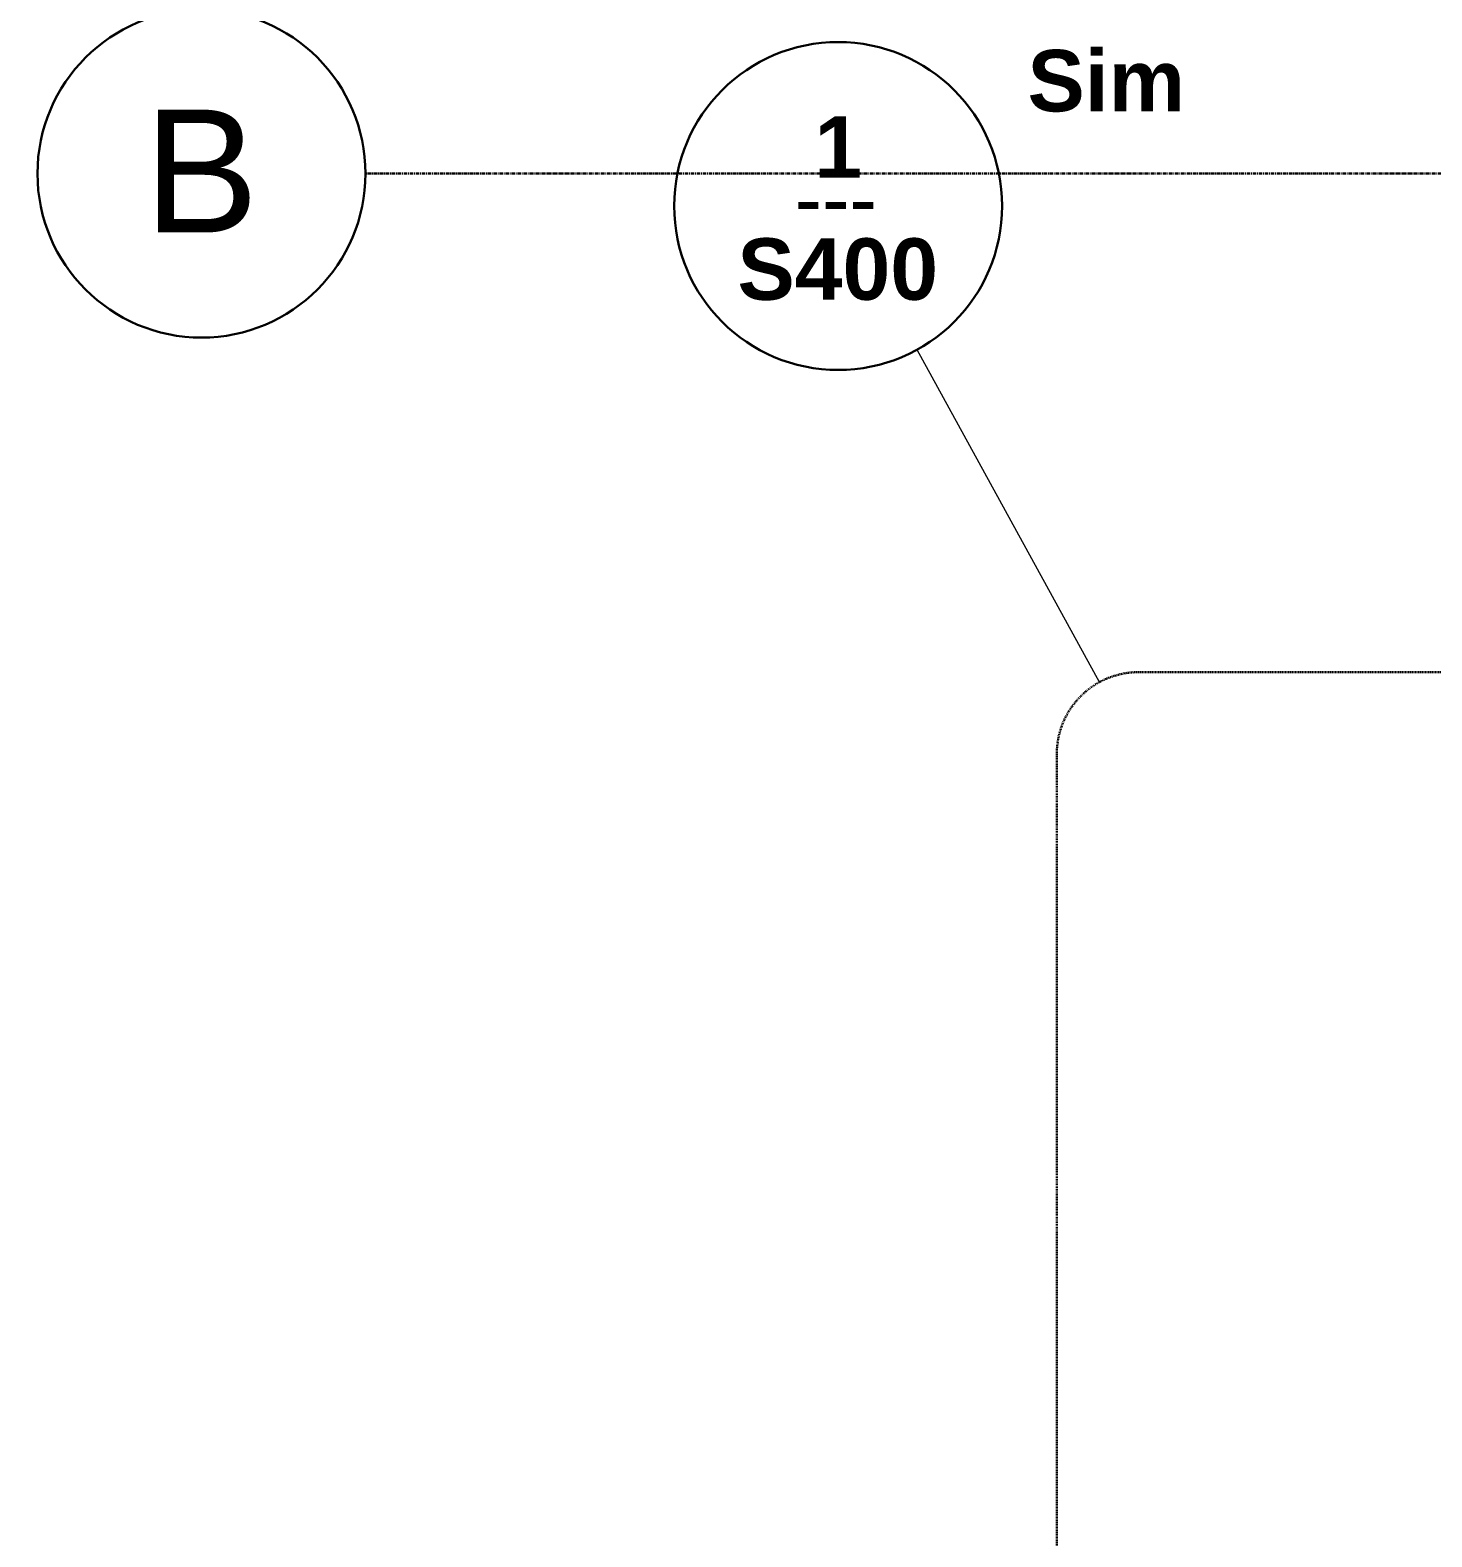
# Model space of a CAD drawing. Header units: inches. Extents: x -4126 to 627, y 9773 to 12338.
# Drawn here: x -4126 to -3920.9, y 11335.6 to 11556.2 of the extents above; entities that cross this region are included whole.
import ezdxf

# ---------------------------------------------------------------- set-up
doc = ezdxf.new("R2010")
doc.units = ezdxf.units.IN
doc.header["$MEASUREMENT"] = 0
doc.linetypes.add('Dash Dot 3_16_', pattern=[0.3125, 0.1875, -0.0625, 0, -0.0625])
doc.linetypes.add('Grid Line 1_2_', pattern=[0.875, 0.5, -0.125, 0.125, -0.125])
for name, color, linetype, lineweight in [('A-ANNO-SYMB', 150, 'Continuous', 9), ('S-GRID', 1, 'Continuous', 9), ('S-GRID-IDEN', 1, 'Continuous', 30)]:
    doc.layers.add(name, color=color, linetype=linetype, lineweight=lineweight)
doc.styles.add('Arial', font='arial.ttf', dxfattribs={"height": 18})
doc.styles.add('Arial_B_1', font='arialbd.ttf', dxfattribs={"height": 9})
doc.styles.add('Century Gothic_1', font='', dxfattribs={"height": 0.09375})
doc.styles.get('Century Gothic_1').set_extended_font_data('Century Gothic')

# ---------------------------------------------------------------- blocks, each defined once
blk = doc.blocks.new('Grid - Grid Head - Circle-1738874-FRAMING PLAN - 1ST FLOOR')
at = {"layer": 'S-GRID-IDEN'}
for start, end in [(360, 180), (180, 360)]:
    blk.add_arc((0, 0), 0.25, start, end, dxfattribs=at)
blk = doc.blocks.new('Detail View - Callout Head-1738297-FRAMING PLAN - 1ST FLOOR')
at = {"layer": 'A-ANNO-SYMB', "lineweight": 30}
for start, end in [(360, 180), (180, 360)]:
    blk.add_arc((0, 0), 0.25, start, end, dxfattribs=at)
at = {"layer": 'A-ANNO-SYMB', "insert": (-0.0662, 0.0585), "char_height": 0.09375, "width": 0.160969, "attachment_point": 1, "style": 'Century Gothic_1'}
blk.add_mtext('---', dxfattribs=at)

msp = doc.modelspace()

# ---------------------------------------------------------------- linework, layer by layer
at = {"layer": 'A-ANNO-SYMB'}
msp.add_line((-3969.543, 11460.744), (-3996.228, 11509.404), dxfattribs=at)
at = {"layer": 'A-ANNO-SYMB', "linetype": 'Dash Dot 3_16_', "lineweight": 30}
for p, q in [((-3792.053, 11462.222), (-3963.773, 11462.222)), ((-3975.773, 11450.222), (-3975.773, 10993.078))]:
    msp.add_line(p, q, dxfattribs=at)
msp.add_arc((-3963.773, 11450.222), 12, 90, 180, dxfattribs=at)
at = {"layer": 'S-GRID', "linetype": 'Grid Line 1_2_', "lineweight": 30}
msp.add_line((-1814.206, 11535.189), (-4076.95, 11535.189), dxfattribs=at)

# ---------------------------------------------------------------- block references
at = {"layer": 'A-ANNO-SYMB', "xscale": 95.99999999999994, "yscale": 95.99999999999994, "zscale": 95.99999999999994}
msp.add_blockref('Detail View - Callout Head-1738297-FRAMING PLAN - 1ST FLOOR', (-4007.768, 11530.448), dxfattribs=at)
at = {"layer": 'S-GRID-IDEN', "xscale": 95.99999999999994, "yscale": 95.99999999999994, "zscale": 95.99999999999994, "rotation": 89.99999999999986}
msp.add_blockref('Grid - Grid Head - Circle-1738874-FRAMING PLAN - 1ST FLOOR', (-4100.95, 11535.189), dxfattribs=at)

# ---------------------------------------------------------------- texts
at = {"layer": 'A-ANNO-SYMB', "char_height": 9, "attachment_point": 1, "style": 'Arial_B_1'}
for s, insert, width in [('Sim', (-3980.056, 11553.293), 28.179), ('\\fArial|b1|i0|c0|p34|;1', (-4011.258, 11543.588), 8.484), ('S400', (-4022.502, 11525.713), 35.754)]:
    msp.add_mtext(s, dxfattribs=dict(at, insert=insert, width=width))
at = {"layer": 'S-GRID-IDEN', "lineweight": 9, "insert": (-4109.356, 11544.57), "char_height": 18, "width": 20.301, "attachment_point": 1, "style": 'Arial'}
msp.add_mtext('B', dxfattribs=at)

doc.saveas('drawing.dxf')
